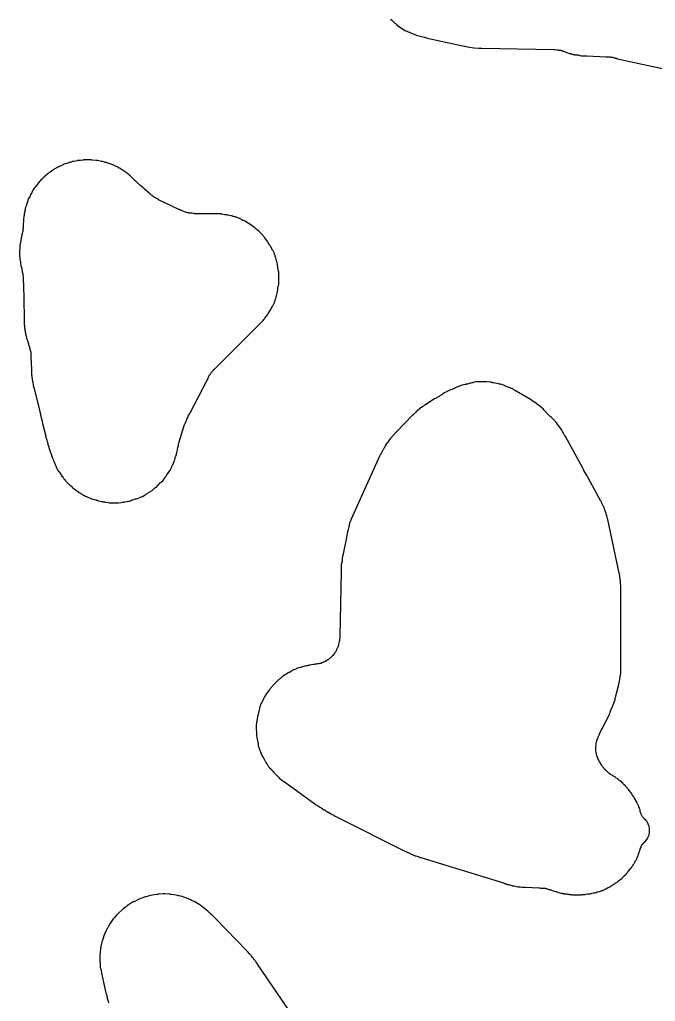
# Model space of a CAD drawing. Header units: millimetres. Extents: x 0 to 300, y 0 to 300.
# Drawn here: x 165.89 to 190.56, y 111.9 to 150 of the extents above; entities that cross this region are included whole.
import ezdxf

# ---------------------------------------------------------------- set-up
doc = ezdxf.new("R2010")
doc.units = ezdxf.units.MM
doc.layers.add('CUT', color=7, linetype='CONTINUOUS')

msp = doc.modelspace()

# ---------------------------------------------------------------- linework, layer by layer
at = {"layer": 'CUT'}
for points in [[(180.28, 150.02), (180.33, 149.98), (180.38, 149.93), (180.41, 149.9), (180.44, 149.88), (180.45, 149.86), (180.46, 149.86), (180.5, 149.82), (180.52, 149.8), (180.53, 149.8), (180.6, 149.74), (180.62, 149.73), (180.78, 149.62), (180.83, 149.58), (180.88, 149.57), (180.89, 149.56), (180.94, 149.54), (180.96, 149.53), (181, 149.52), (181.01, 149.51), (181.03, 149.5), (181.2, 149.43), (181.27, 149.4), (181.48, 149.34), (181.53, 149.33), (181.58, 149.32), (181.61, 149.32), (181.65, 149.31), (181.65, 149.3), (183.14, 148.97), (183.16, 148.97), (183.2, 148.96), (183.22, 148.96), (183.28, 148.94), (183.34, 148.93), (183.51, 148.91), (183.52, 148.91), (183.71, 148.89), (183.77, 148.89), (183.82, 148.89), (186.62, 148.84), (186.63, 148.84), (186.66, 148.84), (186.75, 148.83), (186.79, 148.83), (186.81, 148.82), (186.82, 148.82), (186.83, 148.82), (186.85, 148.82), (186.87, 148.81), (186.88, 148.81), (186.9, 148.8), (186.92, 148.8), (186.94, 148.79), (186.96, 148.78), (186.98, 148.78), (186.99, 148.77), (187.02, 148.76), (187.03, 148.76), (187.05, 148.75), (187.19, 148.7), (187.23, 148.69), (187.26, 148.69), (187.27, 148.68), (187.32, 148.66), (187.37, 148.65), (187.4, 148.65), (187.43, 148.64), (187.46, 148.64), (187.48, 148.64), (187.55, 148.63), (187.58, 148.62), (187.6, 148.62), (187.62, 148.61), (187.63, 148.61), (187.69, 148.6), (187.81, 148.59), (187.86, 148.59), (187.89, 148.59), (188.65, 148.56), (188.73, 148.55), (188.76, 148.55), (188.79, 148.55), (188.82, 148.54), (188.85, 148.54), (188.88, 148.54), (188.9, 148.54), (188.95, 148.53), (188.96, 148.52), (188.97, 148.52), (188.98, 148.52), (189, 148.51), (189.04, 148.5), (189.05, 148.5), (189.09, 148.48), (191.18, 148.02)], [(176.43, 111.43), (175.12, 113.35), (175.1, 113.37), (175.1, 113.38), (175.09, 113.39), (175.07, 113.42), (175.05, 113.45), (175.03, 113.47), (175.01, 113.5), (174.99, 113.52), (174.98, 113.53), (174.97, 113.54), (174.97, 113.55), (174.96, 113.56), (174.91, 113.62), (174.88, 113.66), (174.88, 113.67), (174.85, 113.71), (174.81, 113.75), (174.74, 113.82), (174.72, 113.85), (174.71, 113.87), (173.5, 115.1), (173.37, 115.23), (173.31, 115.29), (173.3, 115.31), (173.27, 115.33), (173.19, 115.4), (173.13, 115.46), (173.12, 115.47), (173.11, 115.48), (173.1, 115.48), (173.09, 115.49), (173.08, 115.5), (173, 115.56), (172.96, 115.59), (172.95, 115.6), (172.93, 115.62), (172.92, 115.62), (172.88, 115.65), (172.84, 115.67), (172.83, 115.68), (172.82, 115.69), (172.81, 115.69), (172.79, 115.7), (172.73, 115.74), (172.72, 115.75), (172.7, 115.76), (172.69, 115.76), (172.67, 115.77), (172.66, 115.78), (172.63, 115.79), (172.59, 115.81), (172.55, 115.83), (172.49, 115.86), (172.44, 115.88), (172.4, 115.9), (172.37, 115.91), (172.34, 115.92), (172.26, 115.95), (172.2, 115.97), (172.07, 116), (172.05, 116), (172.02, 116.01), (171.96, 116.02), (171.77, 116.05), (171.74, 116.05), (171.73, 116.06), (171.72, 116.06), (171.71, 116.06), (171.52, 116.07), (171.46, 116.07), (171.28, 116.06), (171.27, 116.06), (171.25, 116.05), (171.23, 116.05), (171.22, 116.05), (171.03, 116.02), (170.97, 116.01), (170.79, 115.96), (170.78, 115.96), (170.76, 115.96), (170.73, 115.95), (170.55, 115.88), (170.5, 115.86), (170.49, 115.85), (170.47, 115.84), (170.33, 115.77), (170.3, 115.76), (170.27, 115.75), (170.11, 115.65), (170.07, 115.62), (170.06, 115.61), (170.05, 115.6), (170.04, 115.59), (170.03, 115.59), (169.91, 115.5), (169.89, 115.48), (169.87, 115.46), (169.73, 115.33), (169.69, 115.29), (169.67, 115.27), (169.65, 115.25), (169.56, 115.15), (169.52, 115.1), (169.41, 114.95), (169.38, 114.9), (169.35, 114.84), (169.31, 114.76), (169.3, 114.74), (169.29, 114.73), (169.27, 114.69), (169.26, 114.68), (169.18, 114.51), (169.16, 114.45), (169.1, 114.27), (169.08, 114.21), (169.04, 114.03), (169.03, 113.97), (169.03, 113.95), (169.03, 113.93), (169.03, 113.92), (169.02, 113.84), (169.01, 113.78), (169.01, 113.77), (169.01, 113.76), (169.01, 113.75), (169, 113.72), (169, 113.53), (169, 113.47), (169, 113.45), (169, 113.44), (169.01, 113.42), (169.02, 113.29), (169.02, 113.28), (169.02, 113.25), (169.02, 113.22), (169.03, 113.19), (169.04, 113.16), (169.05, 113.1), (169.05, 113.08), (169.05, 113.07), (169.06, 113.02), (169.06, 113.01), (169.06, 113), (169.07, 112.99), (169.08, 112.95), (169.09, 112.89), (169.09, 112.88), (169.22, 112.28), (169.24, 112.23), (169.25, 112.19), (169.26, 112.17), (169.27, 112.11), (169.28, 112.07), (169.29, 112.05), (169.29, 112.03), (169.31, 111.95), (169.32, 111.91), (169.34, 111.85)]]:
    msp.add_lwpolyline(points, dxfattribs=at)
for points in [[(165.89, 140.85), (165.9, 140.72), (165.9, 140.71), (165.9, 140.7), (165.9, 140.69), (165.91, 140.67), (165.91, 140.66), (165.92, 140.59), (165.92, 140.58), (165.92, 140.53), (165.93, 140.47), (165.94, 140.45), (165.94, 140.44), (165.95, 140.43), (165.95, 140.42), (165.97, 140.34), (165.99, 140.21), (166, 140.18), (166, 140.16), (166.01, 140.15), (166.01, 140.14), (166.01, 140.13), (166.01, 140.12), (166.01, 140.11), (166.01, 140.1), (166.02, 140.09), (166.02, 140.07), (166.03, 140.01), (166.03, 139.97), (166.03, 139.96), (166.03, 139.94), (166.03, 139.92), (166.03, 139.91), (166.03, 139.9), (166.04, 139.68), (166.04, 139.62), (166.04, 139.59), (166.05, 139.26), (166.07, 138.3), (166.07, 138.28), (166.07, 138.25), (166.07, 138.21), (166.07, 138.19), (166.07, 138.17), (166.07, 138.15), (166.08, 138.14), (166.08, 138.13), (166.08, 138.09), (166.08, 138.08), (166.08, 138.02), (166.09, 138.01), (166.09, 138), (166.09, 137.99), (166.09, 137.98), (166.09, 137.95), (166.1, 137.91), (166.1, 137.9), (166.11, 137.88), (166.12, 137.84), (166.12, 137.81), (166.12, 137.8), (166.12, 137.79), (166.13, 137.78), (166.13, 137.77), (166.13, 137.76), (166.13, 137.75), (166.13, 137.74), (166.14, 137.73), (166.14, 137.72), (166.14, 137.7), (166.15, 137.68), (166.15, 137.67), (166.15, 137.66), (166.16, 137.64), (166.17, 137.61), (166.17, 137.6), (166.18, 137.59), (166.18, 137.58), (166.18, 137.57), (166.19, 137.55), (166.21, 137.49), (166.22, 137.47), (166.22, 137.45), (166.22, 137.44), (166.23, 137.43), (166.23, 137.42), (166.23, 137.41), (166.24, 137.4), (166.24, 137.38), (166.25, 137.36), (166.26, 137.34), (166.26, 137.32), (166.27, 137.29), (166.28, 137.27), (166.28, 137.25), (166.29, 137.23), (166.29, 137.21), (166.3, 137.17), (166.31, 137.15), (166.31, 137.14), (166.31, 137.13), (166.31, 137.12), (166.32, 137.11), (166.32, 137.1), (166.32, 137.09), (166.32, 137.08), (166.32, 137.05), (166.32, 137.04), (166.33, 137.03), (166.33, 137.02), (166.33, 137), (166.33, 136.99), (166.33, 136.97), (166.33, 136.96), (166.33, 136.95), (166.33, 136.94), (166.33, 136.93), (166.35, 136.42), (166.35, 136.27), (166.35, 136.21), (166.36, 136.18), (166.36, 136.15), (166.36, 136.12), (166.37, 136.06), (166.38, 136.03), (166.39, 135.97), (166.4, 135.93), (166.4, 135.91), (166.4, 135.9), (166.41, 135.83), (166.42, 135.79), (166.42, 135.78), (166.43, 135.77), (166.43, 135.76), (166.43, 135.75), (166.43, 135.74), (166.43, 135.73), (166.44, 135.72), (166.45, 135.69), (166.66, 134.84), (166.73, 134.55), (166.75, 134.47), (166.78, 134.33), (166.9, 133.84), (166.91, 133.79), (166.91, 133.78), (166.92, 133.76), (166.93, 133.72), (166.93, 133.71), (166.94, 133.7), (166.95, 133.68), (166.96, 133.63), (166.97, 133.61), (166.97, 133.59), (166.97, 133.58), (166.98, 133.57), (166.98, 133.56), (166.98, 133.54), (166.99, 133.53), (166.99, 133.52), (166.99, 133.51), (167, 133.48), (167.01, 133.46), (167.01, 133.45), (167.01, 133.44), (167.02, 133.43), (167.02, 133.42), (167.02, 133.4), (167.17, 132.98), (167.18, 132.95), (167.19, 132.93), (167.2, 132.9), (167.21, 132.89), (167.22, 132.86), (167.26, 132.76), (167.28, 132.71), (167.28, 132.7), (167.29, 132.68), (167.32, 132.61), (167.33, 132.6), (167.34, 132.56), (167.35, 132.55), (167.36, 132.54), (167.37, 132.51), (167.38, 132.5), (167.39, 132.49), (167.4, 132.48), (167.41, 132.47), (167.41, 132.46), (167.42, 132.45), (167.5, 132.33), (167.5, 132.32), (167.51, 132.31), (167.52, 132.3), (167.52, 132.29), (167.53, 132.28), (167.54, 132.28), (167.56, 132.25), (167.58, 132.22), (167.6, 132.19), (167.62, 132.17), (167.65, 132.14), (167.66, 132.12), (167.68, 132.09), (167.81, 131.96), (167.82, 131.96), (167.83, 131.95), (167.86, 131.92), (167.87, 131.91), (167.91, 131.88), (167.91, 131.87), (167.92, 131.87), (167.94, 131.85), (167.95, 131.83), (168, 131.79), (168.04, 131.76), (168.05, 131.76), (168.06, 131.75), (168.2, 131.65), (168.25, 131.62), (168.26, 131.61), (168.27, 131.6), (168.3, 131.58), (168.31, 131.58), (168.35, 131.55), (168.36, 131.55), (168.37, 131.54), (168.39, 131.53), (168.4, 131.53), (168.41, 131.53), (168.42, 131.52), (168.44, 131.51), (168.45, 131.51), (168.46, 131.5), (168.49, 131.49), (168.51, 131.48), (168.63, 131.43), (168.64, 131.43), (168.68, 131.41), (168.74, 131.39), (168.78, 131.38), (168.79, 131.38), (168.8, 131.38), (168.84, 131.37), (168.86, 131.36), (168.87, 131.35), (168.88, 131.35), (168.9, 131.35), (168.93, 131.34), (168.94, 131.33), (169, 131.31), (169.07, 131.3), (169.11, 131.3), (169.12, 131.3), (169.14, 131.29), (169.15, 131.29), (169.16, 131.29), (169.17, 131.29), (169.18, 131.29), (169.19, 131.29), (169.2, 131.28), (169.33, 131.26), (169.37, 131.25), (169.42, 131.25), (169.67, 131.25), (169.72, 131.25), (169.83, 131.26), (169.88, 131.27), (169.9, 131.27), (169.92, 131.28), (169.95, 131.29), (169.97, 131.29), (170.05, 131.3), (170.06, 131.3), (170.1, 131.31), (170.11, 131.31), (170.15, 131.32), (170.17, 131.32), (170.18, 131.33), (170.22, 131.34), (170.26, 131.36), (170.39, 131.4), (170.42, 131.41), (170.55, 131.46), (170.6, 131.48), (170.61, 131.48), (170.66, 131.5), (170.72, 131.53), (170.77, 131.57), (170.79, 131.58), (170.83, 131.6), (170.84, 131.61), (170.85, 131.62), (171.03, 131.73), (171.09, 131.78), (171.14, 131.83), (171.15, 131.83), (171.16, 131.84), (171.2, 131.86), (171.24, 131.91), (171.27, 131.94), (171.36, 132.04), (171.38, 132.05), (171.4, 132.07), (171.44, 132.1), (171.47, 132.14), (171.55, 132.25), (171.56, 132.27), (171.58, 132.29), (171.6, 132.33), (171.71, 132.48), (171.73, 132.52), (171.74, 132.53), (171.75, 132.55), (171.76, 132.57), (171.77, 132.59), (171.78, 132.61), (171.78, 132.62), (171.79, 132.64), (171.8, 132.66), (171.8, 132.67), (171.81, 132.68), (171.82, 132.71), (171.83, 132.73), (171.88, 132.85), (171.9, 132.9), (171.92, 132.96), (171.93, 133.01), (171.93, 133.02), (171.94, 133.05), (171.95, 133.06), (171.96, 133.1), (171.97, 133.14), (171.99, 133.2), (171.99, 133.21), (172, 133.24), (172, 133.26), (172.01, 133.3), (172.01, 133.31), (172.01, 133.32), (172.03, 133.4), (172.05, 133.48), (172.05, 133.49), (172.05, 133.51), (172.05, 133.52), (172.06, 133.54), (172.07, 133.56), (172.08, 133.59), (172.08, 133.61), (172.08, 133.62), (172.29, 134.29), (172.3, 134.3), (172.3, 134.31), (172.31, 134.33), (172.32, 134.35), (172.34, 134.39), (172.36, 134.44), (172.38, 134.5), (172.38, 134.51), (172.38, 134.52), (172.39, 134.52), (172.39, 134.53), (172.4, 134.54), (172.41, 134.57), (172.43, 134.61), (172.45, 134.65), (172.46, 134.66), (172.47, 134.68), (172.49, 134.72), (173.17, 136.01), (173.19, 136.05), (173.19, 136.06), (173.2, 136.08), (173.21, 136.1), (173.22, 136.13), (173.22, 136.14), (173.23, 136.15), (173.23, 136.16), (173.26, 136.21), (173.27, 136.22), (173.29, 136.24), (173.3, 136.26), (173.31, 136.28), (173.32, 136.29), (173.34, 136.32), (173.36, 136.34), (173.37, 136.35), (173.37, 136.36), (173.38, 136.37), (173.41, 136.4), (173.43, 136.42), (173.45, 136.44), (175.19, 138.18), (175.2, 138.19), (175.21, 138.2), (175.22, 138.21), (175.26, 138.25), (175.3, 138.29), (175.34, 138.33), (175.36, 138.36), (175.38, 138.38), (175.39, 138.39), (175.4, 138.41), (175.51, 138.55), (175.51, 138.56), (175.54, 138.6), (175.54, 138.61), (175.55, 138.63), (175.56, 138.64), (175.63, 138.75), (175.64, 138.77), (175.67, 138.81), (175.67, 138.82), (175.68, 138.84), (175.68, 138.85), (175.69, 138.86), (175.69, 138.87), (175.71, 138.89), (175.75, 138.97), (175.76, 138.98), (175.76, 138.99), (175.77, 139.02), (175.78, 139.04), (175.79, 139.08), (175.8, 139.09), (175.81, 139.12), (175.82, 139.16), (175.83, 139.18), (175.84, 139.23), (175.84, 139.24), (175.84, 139.25), (175.85, 139.27), (175.89, 139.45), (175.91, 139.52), (175.91, 139.56), (175.91, 139.57), (175.91, 139.59), (175.91, 139.6), (175.92, 139.65), (175.93, 139.67), (175.93, 139.68), (175.93, 139.69), (175.93, 139.7), (175.94, 139.74), (175.94, 139.75), (175.94, 139.76), (175.94, 139.79), (175.94, 139.8), (175.95, 139.93), (175.95, 140.01), (175.94, 140.14), (175.94, 140.15), (175.94, 140.18), (175.94, 140.2), (175.93, 140.24), (175.91, 140.35), (175.91, 140.37), (175.91, 140.38), (175.91, 140.42), (175.9, 140.43), (175.9, 140.44), (175.9, 140.46), (175.89, 140.47), (175.89, 140.48), (175.89, 140.49), (175.89, 140.51), (175.85, 140.66), (175.84, 140.67), (175.84, 140.69), (175.84, 140.7), (175.84, 140.71), (175.83, 140.76), (175.82, 140.78), (175.81, 140.82), (175.8, 140.85), (175.79, 140.86), (175.78, 140.9), (175.77, 140.92), (175.76, 140.95), (175.76, 140.96), (175.75, 140.97), (175.71, 141.05), (175.69, 141.07), (175.69, 141.08), (175.68, 141.09), (175.68, 141.1), (175.67, 141.12), (175.67, 141.13), (175.64, 141.17), (175.63, 141.19), (175.61, 141.22), (175.6, 141.23), (175.58, 141.26), (175.54, 141.33), (175.54, 141.34), (175.51, 141.38), (175.51, 141.39), (175.4, 141.53), (175.38, 141.56), (175.36, 141.58), (175.26, 141.7), (175.24, 141.71), (175.22, 141.74), (175.18, 141.78), (175.06, 141.88), (175.04, 141.9), (175.01, 141.92), (174.87, 142.03), (174.82, 142.06), (174.67, 142.15), (174.66, 142.16), (174.61, 142.19), (174.6, 142.19), (174.58, 142.2), (174.57, 142.2), (174.56, 142.21), (174.55, 142.21), (174.53, 142.23), (174.45, 142.27), (174.44, 142.28), (174.43, 142.28), (174.4, 142.29), (174.38, 142.3), (174.34, 142.31), (174.33, 142.32), (174.3, 142.33), (174.26, 142.34), (174.24, 142.35), (174.19, 142.36), (174.18, 142.36), (174.17, 142.36), (174.16, 142.37), (174.15, 142.37), (174.11, 142.38), (174.08, 142.39), (174.03, 142.4), (173.97, 142.41), (173.96, 142.42), (173.95, 142.42), (173.92, 142.43), (173.9, 142.43), (173.89, 142.43), (173.85, 142.43), (173.73, 142.45), (173.72, 142.45), (173.71, 142.46), (173.7, 142.46), (173.69, 142.46), (173.68, 142.46), (173.67, 142.46), (173.66, 142.46), (173.63, 142.46), (173.62, 142.46), (173.59, 142.46), (173.58, 142.46), (173.57, 142.47), (173.55, 142.47), (173.51, 142.47), (173.48, 142.47), (173.47, 142.47), (173.44, 142.47), (172.68, 142.47), (172.67, 142.47), (172.66, 142.48), (172.64, 142.48), (172.63, 142.48), (172.57, 142.49), (172.51, 142.49), (172.49, 142.49), (172.46, 142.49), (172.45, 142.5), (172.44, 142.5), (172.43, 142.5), (172.39, 142.51), (172.38, 142.51), (172.37, 142.51), (172.36, 142.52), (172.35, 142.52), (172.34, 142.52), (172.33, 142.53), (172.32, 142.53), (172.26, 142.56), (172.2, 142.58), (172.19, 142.58), (172.18, 142.59), (172.17, 142.59), (172.15, 142.6), (172.13, 142.61), (172.12, 142.61), (172.08, 142.63), (172.07, 142.63), (171.28, 143.01), (171.28, 143.02), (171.26, 143.03), (171.24, 143.04), (171.23, 143.04), (171.22, 143.04), (171.2, 143.06), (171.19, 143.07), (171.18, 143.07), (171.17, 143.08), (171.16, 143.08), (171.13, 143.1), (171.11, 143.11), (171.1, 143.12), (171.09, 143.13), (171.08, 143.13), (171.07, 143.14), (171.06, 143.15), (171.03, 143.18), (171.01, 143.19), (170.98, 143.22), (170.96, 143.23), (170.95, 143.24), (170.92, 143.27), (170.72, 143.44), (170.71, 143.45), (170.7, 143.46), (170.67, 143.48), (170.59, 143.55), (170.55, 143.58), (170.52, 143.61), (170.51, 143.62), (170.5, 143.63), (170.49, 143.64), (170.47, 143.66), (170.46, 143.67), (170.45, 143.68), (170.44, 143.69), (170.43, 143.7), (170.42, 143.71), (170.41, 143.72), (170.4, 143.72), (170.4, 143.73), (170.39, 143.74), (170.38, 143.74), (170.38, 143.75), (170.37, 143.75), (170.36, 143.76), (170.22, 143.9), (170.18, 143.94), (170.05, 144.04), (170.03, 144.06), (170.02, 144.07), (169.99, 144.1), (169.83, 144.2), (169.82, 144.2), (169.81, 144.21), (169.8, 144.22), (169.78, 144.23), (169.76, 144.24), (169.75, 144.24), (169.73, 144.25), (169.72, 144.26), (169.71, 144.27), (169.61, 144.32), (169.56, 144.34), (169.54, 144.35), (169.5, 144.37), (169.44, 144.39), (169.43, 144.39), (169.4, 144.4), (169.39, 144.41), (169.33, 144.43), (169.31, 144.43), (169.26, 144.45), (169.25, 144.45), (169.23, 144.46), (169.21, 144.46), (169.18, 144.47), (169.15, 144.48), (169.14, 144.48), (169.11, 144.49), (169.1, 144.5), (169.09, 144.5), (169.08, 144.5), (169.06, 144.5), (168.91, 144.53), (168.85, 144.54), (168.84, 144.54), (168.71, 144.55), (168.69, 144.55), (168.68, 144.56), (168.67, 144.56), (168.61, 144.56), (168.42, 144.56), (168.4, 144.56), (168.38, 144.56), (168.37, 144.55), (168.36, 144.55), (168.35, 144.55), (168.25, 144.54), (168.18, 144.53), (168.15, 144.53), (168.12, 144.53), (168.12, 144.52), (168.01, 144.5), (168, 144.5), (167.98, 144.5), (167.93, 144.49), (167.91, 144.48), (167.89, 144.47), (167.88, 144.47), (167.84, 144.46), (167.83, 144.46), (167.82, 144.45), (167.81, 144.45), (167.78, 144.44), (167.76, 144.43), (167.72, 144.42), (167.71, 144.42), (167.7, 144.42), (167.64, 144.4), (167.56, 144.36), (167.48, 144.32), (167.47, 144.32), (167.43, 144.3), (167.42, 144.3), (167.38, 144.28), (167.37, 144.27), (167.26, 144.21), (167.25, 144.21), (167.2, 144.18), (167.18, 144.16), (167.16, 144.14), (167.14, 144.13), (167.06, 144.07), (167.05, 144.07), (167.04, 144.06), (167.03, 144.05), (167.02, 144.05), (167, 144.04), (166.99, 144.03), (166.99, 144.02), (166.97, 144), (166.91, 143.95), (166.88, 143.93), (166.87, 143.93), (166.86, 143.92), (166.82, 143.88), (166.81, 143.87), (166.8, 143.86), (166.79, 143.84), (166.69, 143.74), (166.67, 143.72), (166.65, 143.7), (166.54, 143.56), (166.53, 143.55), (166.5, 143.51), (166.49, 143.5), (166.46, 143.46), (166.39, 143.35), (166.36, 143.3), (166.36, 143.29), (166.36, 143.28), (166.35, 143.26), (166.33, 143.23), (166.32, 143.22), (166.31, 143.2), (166.31, 143.19), (166.3, 143.17), (166.28, 143.13), (166.26, 143.08), (166.25, 143.08), (166.21, 142.98), (166.21, 142.96), (166.2, 142.94), (166.19, 142.92), (166.18, 142.91), (166.18, 142.9), (166.18, 142.89), (166.17, 142.85), (166.16, 142.85), (166.15, 142.81), (166.15, 142.8), (166.14, 142.76), (166.13, 142.75), (166.13, 142.74), (166.11, 142.68), (166.11, 142.67), (166.11, 142.66), (166.1, 142.61), (166.07, 142.46), (166.07, 142.45), (166.06, 142.44), (166.06, 142.43), (166.06, 142.41), (166.06, 142.4), (166.06, 142.39), (166.06, 142.38), (166.05, 142.37), (166.05, 142.36), (166.05, 142.34), (166.04, 142.28), (166.04, 142.22), (166.04, 142.2), (166.04, 142.17), (166.04, 142.15), (166.04, 142.14), (166.03, 142.09), (166.03, 142.06), (166.03, 142.03), (166.03, 142.01), (166.03, 142), (166.03, 141.99), (166.03, 141.96), (166.03, 141.95), (166.03, 141.94), (166.03, 141.93), (166.03, 141.91), (166.03, 141.9), (166.02, 141.89), (166.02, 141.88), (166.02, 141.85), (166.02, 141.82), (166.02, 141.81), (166.01, 141.78), (166, 141.74), (165.99, 141.72), (165.99, 141.7), (165.99, 141.69), (165.98, 141.67), (165.98, 141.66), (165.97, 141.64), (165.97, 141.62), (165.96, 141.59), (165.93, 141.44), (165.93, 141.43), (165.93, 141.42), (165.91, 141.3), (165.9, 141.25), (165.9, 141.24), (165.9, 141.21), (165.9, 141.2), (165.9, 141.18), (165.9, 141.16), (165.89, 140.98), (165.89, 140.97), (165.89, 140.92), (165.89, 140.9), (165.89, 140.87)], [(175.08, 122.27), (175.08, 122.21), (175.09, 122.15), (175.11, 122.07), (175.11, 122.06), (175.12, 122.01), (175.14, 121.9), (175.14, 121.89), (175.15, 121.85), (175.15, 121.82), (175.17, 121.76), (175.22, 121.61), (175.24, 121.56), (175.27, 121.49), (175.29, 121.44), (175.31, 121.41), (175.32, 121.39), (175.33, 121.38), (175.36, 121.33), (175.4, 121.25), (175.42, 121.22), (175.43, 121.2), (175.44, 121.18), (175.45, 121.17), (175.46, 121.15), (175.48, 121.12), (175.49, 121.12), (175.49, 121.11), (175.55, 121.01), (175.57, 120.99), (175.59, 120.97), (175.61, 120.94), (175.62, 120.94), (175.63, 120.93), (175.63, 120.92), (175.65, 120.9), (175.69, 120.86), (175.75, 120.79), (175.79, 120.75), (175.92, 120.62), (175.94, 120.6), (175.96, 120.58), (176.06, 120.49), (176.1, 120.46), (176.11, 120.45), (176.13, 120.44), (176.14, 120.44), (176.15, 120.42), (176.16, 120.42), (177.44, 119.5), (177.48, 119.48), (177.52, 119.45), (177.54, 119.44), (177.56, 119.43), (177.57, 119.42), (177.59, 119.41), (177.62, 119.39), (177.63, 119.39), (177.64, 119.38), (177.64, 119.37), (177.69, 119.34), (177.71, 119.33), (177.72, 119.33), (177.74, 119.32), (177.78, 119.29), (177.81, 119.27), (177.85, 119.25), (177.87, 119.24), (177.92, 119.21), (177.94, 119.2), (177.95, 119.19), (177.96, 119.19), (177.97, 119.18), (177.98, 119.18), (178.02, 119.16), (178.08, 119.13), (178.09, 119.12), (178.13, 119.09), (180.86, 117.72), (180.87, 117.72), (180.91, 117.7), (180.95, 117.68), (180.96, 117.68), (180.97, 117.68), (180.99, 117.67), (181.01, 117.66), (181.02, 117.65), (181.04, 117.64), (181.06, 117.63), (181.21, 117.56), (181.24, 117.55), (181.25, 117.55), (181.26, 117.55), (181.35, 117.52), (181.4, 117.5), (181.42, 117.49), (181.43, 117.49), (181.45, 117.48), (184.66, 116.5), (184.68, 116.49), (184.69, 116.49), (184.71, 116.48), (184.72, 116.47), (184.76, 116.46), (184.77, 116.46), (184.82, 116.44), (184.83, 116.44), (184.84, 116.44), (184.88, 116.43), (184.9, 116.42), (184.91, 116.42), (184.95, 116.41), (184.99, 116.4), (185.01, 116.39), (185.02, 116.39), (185.07, 116.38), (185.15, 116.36), (185.23, 116.35), (185.27, 116.35), (185.28, 116.35), (185.32, 116.35), (185.39, 116.34), (185.4, 116.34), (185.45, 116.33), (185.48, 116.33), (185.5, 116.33), (185.52, 116.33), (186.03, 116.31), (186.05, 116.31), (186.07, 116.31), (186.11, 116.3), (186.15, 116.3), (186.18, 116.3), (186.19, 116.3), (186.21, 116.3), (186.22, 116.3), (186.23, 116.3), (186.24, 116.29), (186.25, 116.29), (186.26, 116.29), (186.27, 116.29), (186.29, 116.29), (186.31, 116.28), (186.32, 116.28), (186.34, 116.28), (186.35, 116.27), (186.36, 116.27), (186.4, 116.26), (186.42, 116.25), (186.43, 116.25), (186.45, 116.25), (186.46, 116.24), (186.47, 116.24), (186.5, 116.23), (186.52, 116.22), (186.53, 116.22), (186.55, 116.21), (186.65, 116.18), (186.7, 116.16), (186.71, 116.16), (186.72, 116.15), (186.73, 116.15), (186.77, 116.14), (186.78, 116.13), (186.79, 116.13), (186.8, 116.13), (186.86, 116.11), (186.91, 116.1), (186.92, 116.1), (186.93, 116.1), (186.94, 116.1), (186.95, 116.09), (186.97, 116.09), (186.98, 116.09), (186.99, 116.09), (187, 116.08), (187.01, 116.08), (187.03, 116.08), (187.04, 116.08), (187.1, 116.07), (187.12, 116.07), (187.15, 116.06), (187.16, 116.06), (187.2, 116.06), (187.23, 116.05), (187.25, 116.05), (187.27, 116.05), (187.28, 116.05), (187.32, 116.04), (187.38, 116.04), (187.39, 116.04), (187.4, 116.04), (187.52, 116.04), (187.54, 116.04), (187.6, 116.04), (187.64, 116.04), (187.69, 116.04), (187.7, 116.05), (187.71, 116.05), (187.72, 116.05), (187.74, 116.05), (187.75, 116.05), (187.76, 116.05), (187.79, 116.05), (187.8, 116.05), (187.81, 116.05), (187.82, 116.05), (187.83, 116.05), (187.84, 116.06), (187.85, 116.06), (187.92, 116.07), (187.96, 116.07), (187.98, 116.07), (187.99, 116.07), (188, 116.08), (188.01, 116.08), (188.02, 116.08), (188.03, 116.08), (188.04, 116.08), (188.07, 116.09), (188.1, 116.1), (188.16, 116.11), (188.22, 116.12), (188.25, 116.13), (188.26, 116.13), (188.27, 116.14), (188.3, 116.15), (188.31, 116.15), (188.32, 116.15), (188.37, 116.16), (188.39, 116.17), (188.43, 116.18), (188.46, 116.19), (188.47, 116.2), (188.51, 116.21), (188.53, 116.22), (188.56, 116.23), (188.57, 116.23), (188.58, 116.24), (188.66, 116.28), (188.67, 116.29), (188.68, 116.3), (188.69, 116.3), (188.7, 116.31), (188.71, 116.31), (188.72, 116.32), (188.73, 116.32), (188.74, 116.32), (188.79, 116.35), (188.8, 116.36), (188.88, 116.41), (188.93, 116.44), (188.95, 116.45), (188.96, 116.46), (188.97, 116.46), (189, 116.48), (189.04, 116.51), (189.05, 116.51), (189.07, 116.53), (189.08, 116.54), (189.13, 116.58), (189.17, 116.61), (189.19, 116.63), (189.2, 116.63), (189.21, 116.64), (189.22, 116.65), (189.27, 116.69), (189.29, 116.71), (189.31, 116.73), (189.35, 116.77), (189.39, 116.81), (189.42, 116.84), (189.43, 116.85), (189.43, 116.86), (189.44, 116.87), (189.47, 116.9), (189.48, 116.91), (189.49, 116.93), (189.5, 116.94), (189.59, 117.05), (189.61, 117.08), (189.62, 117.09), (189.63, 117.1), (189.64, 117.12), (189.65, 117.14), (189.66, 117.15), (189.67, 117.16), (189.69, 117.19), (189.69, 117.2), (189.7, 117.21), (189.71, 117.22), (189.72, 117.24), (189.73, 117.25), (189.76, 117.3), (189.78, 117.34), (189.81, 117.39), (189.82, 117.41), (189.83, 117.44), (189.84, 117.46), (189.84, 117.47), (189.85, 117.49), (189.86, 117.5), (189.87, 117.52), (189.89, 117.58), (189.93, 117.69), (189.95, 117.74), (189.97, 117.81), (189.97, 117.82), (189.99, 117.86), (190, 117.88), (190.01, 117.9), (190.01, 117.91), (190.01, 117.92), (190.02, 117.94), (190.05, 117.99), (190.07, 118.01), (190.09, 118.03), (190.13, 118.08), (190.14, 118.09), (190.18, 118.13), (190.22, 118.18), (190.23, 118.19), (190.25, 118.22), (190.28, 118.28), (190.28, 118.29), (190.29, 118.31), (190.3, 118.33), (190.3, 118.34), (190.31, 118.37), (190.32, 118.38), (190.32, 118.39), (190.33, 118.44), (190.33, 118.46), (190.33, 118.5), (190.33, 118.56), (190.33, 118.61), (190.33, 118.62), (190.32, 118.68), (190.31, 118.71), (190.3, 118.72), (190.3, 118.73), (190.29, 118.75), (190.28, 118.77), (190.28, 118.78), (190.28, 118.79), (190.27, 118.8), (190.25, 118.83), (190.25, 118.84), (190.22, 118.89), (190.2, 118.91), (190.18, 118.93), (190.14, 118.97), (190.13, 118.98), (190.09, 119.02), (190.06, 119.07), (190.03, 119.12), (190.02, 119.13), (190.01, 119.16), (190.01, 119.17), (190, 119.19), (189.99, 119.21), (189.98, 119.24), (189.97, 119.26), (189.97, 119.28), (189.96, 119.3), (189.96, 119.31), (189.96, 119.33), (189.95, 119.35), (189.94, 119.39), (189.93, 119.42), (189.92, 119.43), (189.91, 119.47), (189.9, 119.49), (189.89, 119.52), (189.89, 119.53), (189.88, 119.54), (189.86, 119.57), (189.85, 119.59), (189.84, 119.61), (189.84, 119.62), (189.84, 119.63), (189.83, 119.64), (189.82, 119.65), (189.81, 119.66), (189.81, 119.67), (189.8, 119.69), (189.8, 119.7), (189.78, 119.73), (189.76, 119.76), (189.75, 119.78), (189.75, 119.79), (189.72, 119.84), (189.7, 119.86), (189.67, 119.91), (189.64, 119.95), (189.64, 119.96), (189.62, 119.99), (189.58, 120.04), (189.51, 120.13), (189.49, 120.15), (189.47, 120.18), (189.43, 120.22), (189.41, 120.24), (189.4, 120.25), (189.4, 120.26), (189.39, 120.27), (189.35, 120.31), (189.31, 120.35), (189.3, 120.36), (189.26, 120.4), (189.25, 120.41), (189.17, 120.47), (189.14, 120.49), (189.13, 120.5), (189.12, 120.51), (189.08, 120.54), (189.07, 120.55), (189.04, 120.57), (189.01, 120.59), (188.99, 120.61), (188.98, 120.61), (188.93, 120.64), (188.91, 120.66), (188.88, 120.68), (188.87, 120.68), (188.84, 120.7), (188.83, 120.71), (188.82, 120.71), (188.78, 120.74), (188.77, 120.75), (188.76, 120.76), (188.75, 120.76), (188.68, 120.82), (188.67, 120.83), (188.65, 120.85), (188.64, 120.86), (188.63, 120.87), (188.62, 120.89), (188.61, 120.89), (188.61, 120.9), (188.6, 120.91), (188.59, 120.92), (188.58, 120.92), (188.57, 120.93), (188.56, 120.95), (188.56, 120.96), (188.55, 120.97), (188.54, 120.97), (188.53, 120.99), (188.52, 121), (188.52, 121.01), (188.51, 121.02), (188.5, 121.02), (188.49, 121.04), (188.48, 121.05), (188.47, 121.06), (188.47, 121.07), (188.46, 121.09), (188.45, 121.09), (188.45, 121.1), (188.44, 121.11), (188.43, 121.12), (188.43, 121.13), (188.42, 121.15), (188.41, 121.16), (188.41, 121.17), (188.4, 121.18), (188.39, 121.19), (188.39, 121.2), (188.38, 121.21), (188.37, 121.22), (188.37, 121.23), (188.36, 121.26), (188.35, 121.26), (188.35, 121.27), (188.34, 121.29), (188.34, 121.3), (188.33, 121.33), (188.32, 121.34), (188.32, 121.35), (188.31, 121.37), (188.3, 121.38), (188.3, 121.39), (188.29, 121.43), (188.28, 121.44), (188.28, 121.46), (188.28, 121.47), (188.27, 121.47), (188.27, 121.48), (188.27, 121.5), (188.27, 121.52), (188.26, 121.55), (188.26, 121.57), (188.25, 121.62), (188.25, 121.67), (188.24, 121.68), (188.24, 121.69), (188.24, 121.7), (188.24, 121.71), (188.24, 121.73), (188.24, 121.74), (188.24, 121.75), (188.25, 121.76), (188.25, 121.79), (188.26, 121.84), (188.26, 121.89), (188.26, 121.9), (188.26, 121.91), (188.26, 121.93), (188.27, 121.96), (188.27, 121.97), (188.27, 121.98), (188.28, 121.99), (188.28, 122), (188.28, 122.01), (188.29, 122.03), (188.29, 122.04), (188.29, 122.05), (188.3, 122.06), (188.31, 122.08), (188.32, 122.12), (188.33, 122.13), (188.34, 122.17), (188.34, 122.18), (188.35, 122.19), (188.35, 122.2), (188.36, 122.22), (188.37, 122.23), (188.38, 122.25), (188.39, 122.27), (188.39, 122.28), (188.41, 122.32), (188.43, 122.37), (188.48, 122.47), (188.5, 122.5), (188.51, 122.52), (188.76, 123.01), (188.77, 123.05), (188.78, 123.06), (188.8, 123.11), (188.8, 123.12), (188.8, 123.13), (188.8, 123.14), (188.81, 123.15), (188.82, 123.16), (188.83, 123.19), (188.83, 123.2), (188.89, 123.34), (188.9, 123.35), (188.91, 123.39), (188.92, 123.4), (188.92, 123.41), (188.94, 123.47), (188.99, 123.6), (189, 123.67), (189, 123.68), (189.02, 123.73), (189.02, 123.76), (189.13, 124.15), (189.13, 124.17), (189.14, 124.2), (189.15, 124.25), (189.15, 124.26), (189.15, 124.28), (189.16, 124.32), (189.17, 124.35), (189.18, 124.38), (189.18, 124.4), (189.18, 124.43), (189.2, 124.57), (189.2, 124.6), (189.21, 124.61), (189.21, 124.62), (189.21, 124.64), (189.22, 124.69), (189.22, 124.76), (189.22, 124.85), (189.21, 127.91), (189.21, 127.96), (189.21, 127.97), (189.21, 128), (189.2, 128.16), (189.2, 128.17), (189.2, 128.22), (189.19, 128.23), (189.19, 128.27), (189.19, 128.28), (189.16, 128.49), (189.15, 128.52), (188.71, 130.6), (188.7, 130.63), (188.7, 130.64), (188.67, 130.75), (188.65, 130.82), (188.63, 130.88), (188.62, 130.9), (188.61, 130.92), (188.61, 130.94), (188.61, 130.95), (188.6, 130.96), (188.6, 130.97), (188.58, 131.03), (188.57, 131.05), (188.56, 131.08), (188.55, 131.1), (188.54, 131.11), (188.53, 131.12), (188.49, 131.21), (188.48, 131.23), (188.48, 131.24), (188.46, 131.29), (188.45, 131.3), (188.44, 131.31), (187.88, 132.33), (187.78, 132.51), (187.75, 132.57), (187.74, 132.59), (187.07, 133.82), (187.04, 133.86), (187.02, 133.89), (187.01, 133.91), (187.01, 133.92), (186.99, 133.96), (186.98, 133.97), (186.97, 133.98), (186.96, 134.01), (186.95, 134.02), (186.9, 134.11), (186.87, 134.15), (186.84, 134.2), (186.83, 134.2), (186.73, 134.33), (186.73, 134.34), (186.72, 134.35), (186.71, 134.36), (186.7, 134.37), (186.69, 134.38), (186.69, 134.39), (186.68, 134.4), (186.65, 134.43), (186.64, 134.44), (186.6, 134.48), (186.57, 134.51), (186.55, 134.53), (186.53, 134.56), (186.51, 134.58), (186.49, 134.59), (186.44, 134.64), (186.25, 134.83), (186.23, 134.85), (186.22, 134.86), (186.21, 134.88), (186.02, 135.04), (186.01, 135.04), (186, 135.05), (185.99, 135.06), (185.97, 135.08), (185.96, 135.09), (185.91, 135.13), (185.86, 135.16), (185.84, 135.17), (185.83, 135.17), (185.81, 135.18), (185.76, 135.22), (185.73, 135.24), (185.16, 135.58), (185.15, 135.59), (185.14, 135.59), (185.13, 135.6), (185.11, 135.61), (185.07, 135.63), (185.06, 135.64), (185.05, 135.65), (185.02, 135.67), (185.01, 135.67), (185, 135.68), (184.96, 135.69), (184.95, 135.7), (184.91, 135.71), (184.89, 135.72), (184.87, 135.72), (184.74, 135.78), (184.73, 135.78), (184.72, 135.79), (184.7, 135.8), (184.62, 135.83), (184.55, 135.85), (184.51, 135.86), (184.5, 135.86), (184.47, 135.87), (184.27, 135.91), (184.25, 135.91), (184.22, 135.92), (184.19, 135.92), (184.17, 135.93), (184, 135.94), (183.96, 135.94), (183.95, 135.94), (183.76, 135.94), (183.65, 135.94), (183.59, 135.94), (183.54, 135.93), (183.49, 135.92), (183.48, 135.91), (183.47, 135.9), (183.46, 135.9), (183.45, 135.9), (183.44, 135.9), (183.43, 135.9), (183.39, 135.89), (183.38, 135.89), (183.34, 135.88), (183.33, 135.88), (183.27, 135.86), (183.22, 135.85), (183.21, 135.85), (183.2, 135.84), (183.18, 135.84), (183.17, 135.84), (183.12, 135.83), (183.05, 135.81), (182.99, 135.79), (182.79, 135.71), (182.76, 135.69), (182.73, 135.68), (182.72, 135.67), (182.71, 135.67), (182.66, 135.65), (182.61, 135.63), (182.35, 135.5), (182.3, 135.47), (182.27, 135.44), (182.25, 135.43), (182.24, 135.43), (182.21, 135.41), (182.17, 135.38), (182.11, 135.35), (182.02, 135.3), (182.01, 135.3), (181.99, 135.29), (181.81, 135.17), (181.66, 135.07), (181.64, 135.06), (181.63, 135.05), (181.62, 135.05), (181.59, 135.03), (181.58, 135.02), (181.57, 135.01), (181.55, 135), (181.53, 134.99), (181.52, 134.98), (181.46, 134.94), (181.41, 134.9), (181.4, 134.89), (181.39, 134.88), (181.35, 134.85), (181.33, 134.84), (181.33, 134.83), (181.32, 134.82), (181.31, 134.82), (181.29, 134.81), (181.25, 134.76), (181.16, 134.67), (181.14, 134.65), (181.13, 134.65), (180.51, 134.01), (180.5, 134), (180.5, 133.99), (180.49, 133.98), (180.45, 133.94), (180.43, 133.92), (180.41, 133.89), (180.4, 133.89), (180.39, 133.87), (180.27, 133.73), (180.26, 133.72), (180.25, 133.72), (180.21, 133.67), (180.21, 133.66), (180.17, 133.6), (180.15, 133.57), (180.14, 133.56), (180.13, 133.55), (180.09, 133.49), (180.09, 133.48), (180.08, 133.46), (180.06, 133.43), (179.99, 133.3), (179.98, 133.29), (179.97, 133.27), (179.95, 133.24), (179.94, 133.22), (179.93, 133.19), (179.88, 133.1), (179.87, 133.08), (178.8, 130.73), (178.8, 130.72), (178.8, 130.71), (178.79, 130.7), (178.78, 130.68), (178.78, 130.67), (178.77, 130.66), (178.75, 130.61), (178.71, 130.51), (178.69, 130.46), (178.68, 130.4), (178.67, 130.37), (178.67, 130.35), (178.67, 130.34), (178.66, 130.33), (178.66, 130.32), (178.63, 130.21), (178.63, 130.2), (178.61, 130.13), (178.61, 130.11), (178.61, 130.1), (178.6, 130.06), (178.58, 129.98), (178.57, 129.91), (178.43, 129.21), (178.41, 129.11), (178.41, 129.08), (178.4, 129.05), (178.4, 129.02), (178.4, 129), (178.4, 128.99), (178.38, 128.9), (178.37, 128.85), (178.36, 128.73), (178.36, 128.68), (178.36, 128.64), (178.36, 128.61), (178.36, 128.58), (178.31, 126.07), (178.31, 126.06), (178.31, 126.05), (178.31, 126.03), (178.31, 126.02), (178.31, 126.01), (178.31, 126), (178.3, 125.95), (178.3, 125.93), (178.3, 125.9), (178.3, 125.89), (178.29, 125.88), (178.29, 125.87), (178.27, 125.81), (178.26, 125.74), (178.26, 125.73), (178.26, 125.72), (178.25, 125.69), (178.25, 125.68), (178.24, 125.67), (178.23, 125.65), (178.21, 125.6), (178.21, 125.59), (178.2, 125.58), (178.2, 125.57), (178.19, 125.56), (178.17, 125.51), (178.17, 125.5), (178.16, 125.49), (178.14, 125.45), (178.11, 125.41), (178.1, 125.4), (178.1, 125.39), (178.09, 125.38), (178.07, 125.36), (178.04, 125.33), (178.03, 125.32), (178.03, 125.31), (178.02, 125.3), (177.98, 125.26), (177.97, 125.25), (177.96, 125.25), (177.95, 125.24), (177.95, 125.23), (177.94, 125.23), (177.91, 125.21), (177.9, 125.2), (177.88, 125.18), (177.87, 125.17), (177.86, 125.16), (177.85, 125.16), (177.84, 125.15), (177.78, 125.11), (177.77, 125.11), (177.76, 125.1), (177.72, 125.08), (177.71, 125.08), (177.7, 125.08), (177.68, 125.07), (177.67, 125.06), (177.66, 125.05), (177.65, 125.05), (177.62, 125.04), (177.6, 125.03), (177.59, 125.03), (177.57, 125.02), (177.56, 125.02), (177.53, 125.01), (177.5, 125), (177.48, 125), (177.47, 125), (177.45, 125), (177.41, 124.99), (177.35, 124.99), (177.32, 124.98), (177.29, 124.98), (177.14, 124.95), (177.13, 124.95), (177.12, 124.94), (177.11, 124.94), (177.09, 124.94), (177.06, 124.93), (177.04, 124.93), (177.03, 124.93), (177.02, 124.92), (177.01, 124.92), (176.86, 124.88), (176.85, 124.88), (176.83, 124.87), (176.8, 124.86), (176.79, 124.86), (176.78, 124.86), (176.77, 124.86), (176.72, 124.85), (176.67, 124.83), (176.62, 124.81), (176.6, 124.8), (176.53, 124.77), (176.5, 124.76), (176.48, 124.75), (176.45, 124.73), (176.43, 124.72), (176.42, 124.71), (176.41, 124.7), (176.4, 124.7), (176.39, 124.69), (176.38, 124.68), (176.36, 124.67), (176.35, 124.67), (176.33, 124.66), (176.23, 124.6), (176.22, 124.6), (176.2, 124.58), (176.18, 124.57), (176.13, 124.54), (176.09, 124.51), (176.04, 124.46), (176.03, 124.45), (176.02, 124.44), (176.01, 124.44), (176.01, 124.43), (176, 124.43), (175.98, 124.42), (175.96, 124.4), (175.94, 124.38), (175.91, 124.36), (175.91, 124.35), (175.89, 124.34), (175.85, 124.3), (175.83, 124.28), (175.82, 124.27), (175.78, 124.23), (175.75, 124.2), (175.74, 124.18), (175.72, 124.16), (175.7, 124.14), (175.66, 124.1), (175.66, 124.09), (175.64, 124.07), (175.62, 124.05), (175.6, 124.02), (175.6, 124.01), (175.59, 124), (175.58, 123.99), (175.56, 123.97), (175.52, 123.92), (175.52, 123.91), (175.48, 123.86), (175.46, 123.83), (175.46, 123.82), (175.44, 123.8), (175.4, 123.74), (175.39, 123.71), (175.38, 123.7), (175.37, 123.67), (175.37, 123.66), (175.36, 123.65), (175.35, 123.64), (175.3, 123.53), (175.29, 123.52), (175.28, 123.49), (175.27, 123.48), (175.26, 123.47), (175.25, 123.43), (175.24, 123.42), (175.23, 123.38), (175.22, 123.36), (175.21, 123.33), (175.21, 123.32), (175.2, 123.31), (175.19, 123.25), (175.18, 123.2), (175.16, 123.11), (175.14, 123.04), (175.14, 123.03), (175.13, 122.99), (175.13, 122.98), (175.12, 122.97), (175.12, 122.95), (175.12, 122.94), (175.11, 122.88), (175.11, 122.86), (175.1, 122.85), (175.1, 122.84), (175.1, 122.83), (175.09, 122.79), (175.08, 122.73), (175.08, 122.7), (175.08, 122.67), (175.07, 122.64), (175.07, 122.58), (175.07, 122.53), (175.07, 122.5), (175.08, 122.31)]]:
    msp.add_lwpolyline(points, close=True, dxfattribs=at)

doc.saveas('drawing.dxf')
